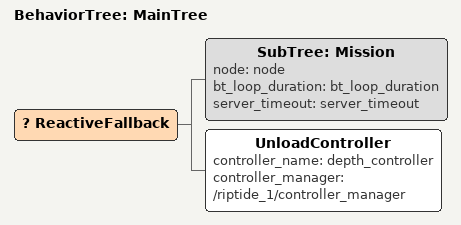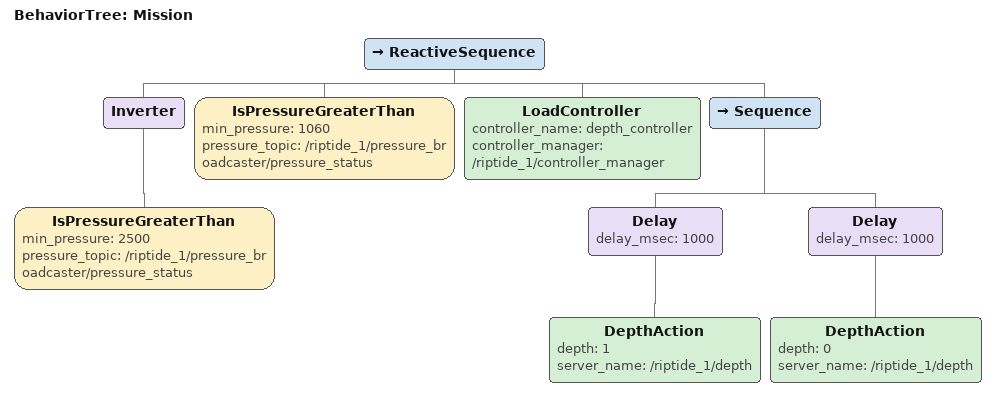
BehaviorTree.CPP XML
<root main_tree_to_execute="MainTree">
    <BehaviorTree ID="MainTree">
        <ReactiveFallback>
            <SubTree ID="Mission" node="node" bt_loop_duration="bt_loop_duration" server_timeout="server_timeout"/>
            <UnloadController controller_name="depth_controller" controller_manager="/riptide_1/controller_manager" />
        </ReactiveFallback>
    </BehaviorTree>

    <BehaviorTree ID="Mission">
        <ReactiveSequence>
            <Inverter>
                <IsPressureGreaterThan min_pressure="2500" pressure_topic="/riptide_1/pressure_broadcaster/pressure_status"/>
            </Inverter>
            <IsPressureGreaterThan min_pressure="1060" pressure_topic="/riptide_1/pressure_broadcaster/pressure_status"/>
            <LoadController controller_name="depth_controller" controller_manager="/riptide_1/controller_manager" />
            <Sequence>
                <Delay delay_msec="1000">
                    <DepthAction depth="1" server_name="/riptide_1/depth"/>
                </Delay>
                <Delay delay_msec="1000">
                    <DepthAction depth="0" server_name="/riptide_1/depth"/>
                </Delay>
            </Sequence>
        </ReactiveSequence>
    </BehaviorTree>
</root>
